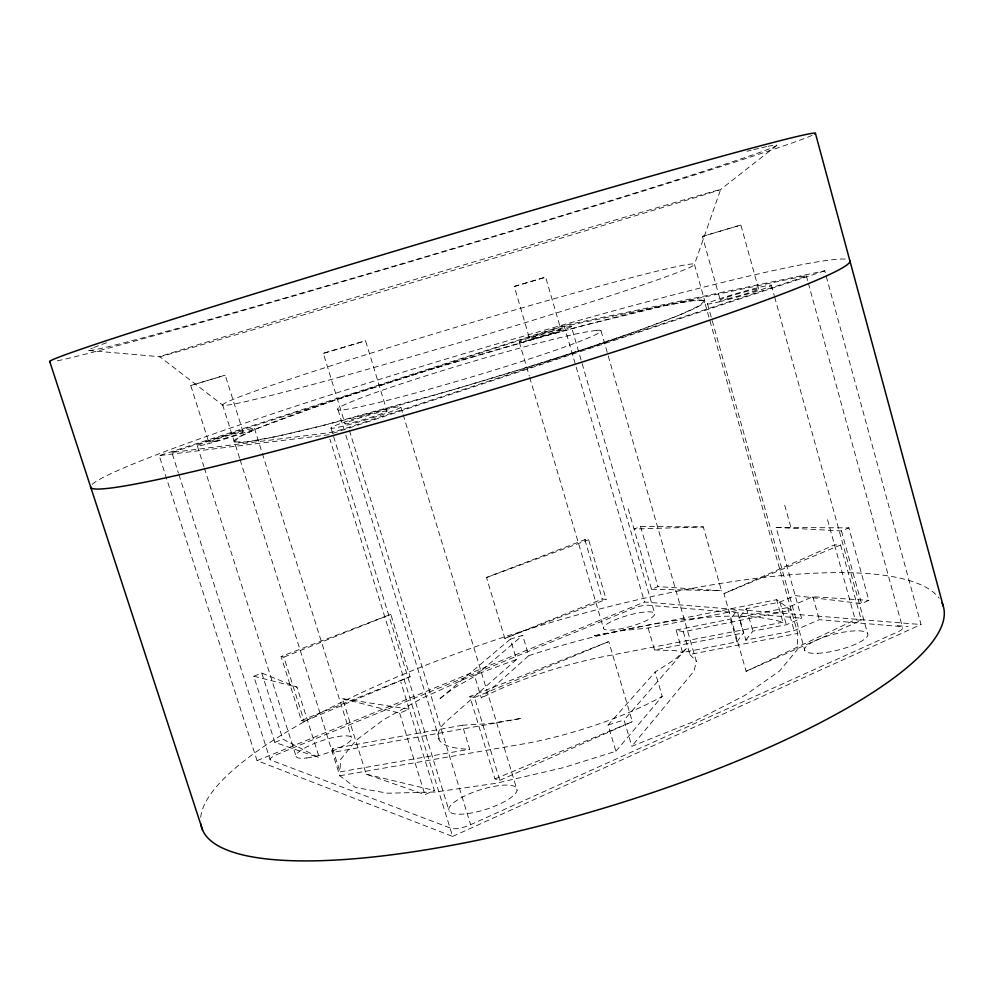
<?xml version="1.0" encoding="UTF-8"?>
<svg xmlns="http://www.w3.org/2000/svg" width="994" height="994" viewBox="0 0 994 994"><rect width="100%" height="100%" fill="white"/><g stroke="black" fill="none" stroke-linecap="round" stroke-linejoin="round"><path stroke-width="0.75" stroke-dasharray="4.97 3.73" d="M239.604 458.197L234.472 441.932L238.92 437.087L258.055 428.166L330.095 401.787L429.358 369.843L535.903 338.532L585.926 324.889L666.875 305.245L692.371 300.71L704.261 300.598L797.747 633.402L797.113 649.939L779.433 671.112L744.494 695.614L694.011 721.47L631.824 746.283L624.07 720.004L687.202 647.516L675.56 659.022L655.145 672.031L608.117 724.974L615.895 751.265L563.635 767.604L496.13 783.284L435.782 791.982L387.784 793.224L355.38 787.472L339.786 775.78L240.063 459.675M462.359 725.235L489.147 723.607L521.763 718.327L332.431 752.433L332.667 748.731L462.359 725.235L469.702 749.24L339.973 771.891L340.532 759.578L355.964 740.368L383.808 719.581L421.531 698.484L466.571 678.132L516.482 659.469L510.369 639.154L522.658 635.365L528.746 655.68L481.332 697.95L474.747 676.28L522.658 635.365M601.022 330.878L696.359 661.383L694.011 671.074L631.824 746.283M736.939 641.875L743.413 632.967L737.026 610.54L648.15 628.034L622.157 630.681L592.735 636.048L776.612 599.717L791.212 610.13L683.325 631.786L676.094 630.047L682.592 652.524L736.939 641.875L730.453 619.1L737.026 610.54M745.86 640.124L752.868 631.165L786.329 624.766L801.537 618.169L776.09 527.404L848.888 527.876L868.855 600.388L861.525 603.594L795.2 595.58L779.942 602.091L746.482 608.676L739.374 617.299L745.86 640.124L794.119 630.656L819.292 619.66L899.582 626.431A13.717 3.442 -13.8 0 1 897.967 631.786L470.622 824.685A15.32 4.485 -18 0 1 450.965 828.275L270.716 760.062A12.065 2.696 -18.8 0 1 277.661 754.21L633.476 608.34A10.797 2.236 -15.9 0 1 647.74 605.197L801.537 618.169M704.261 300.598L700.211 305.406L678.778 315.322L639.999 329.996L585.926 348.509L520.769 369.321L450.58 390.468L322.503 425.606L276.295 436.49L246.649 441.908L234.472 441.932M615.895 751.265L662.228 696.347L655.145 672.031M516.482 659.469L445.498 722.017A134.588 32.901 -16.6 0 0 469.702 749.24M510.369 639.154L438.652 699.701L453.5 688.27L474.747 676.28M776.538 145.584L720.625 189.531A292.671 1.106 -16.6 0 1 297.007 316.788A292.671 1.106 -16.6 0 1 302.884 313.035A292.671 1.106 -16.6 0 1 720.625 189.531L694.458 264.429L704.821 301.319A245.58 13.021 -16.6 0 1 352.373 417.902A245.58 13.021 -16.6 0 1 351.155 394.73A245.58 13.021 -16.6 0 1 704.821 301.319M171.838 452.456L560.156 327.274L803.674 276.121A14.04 0.758 -16 0 1 801.027 277.985L348.496 427.42A15.742 0.994 -16.9 0 1 328.803 432.788L171.838 452.456L178.448 473.132M758.571 288.906L740.878 225.029L702.423 236.435L720.252 300.138M702.423 236.435L740.878 225.029M243.058 431.818L225.228 375.16L190.761 385.548L208.79 442.367M190.761 385.548L225.228 375.16M746.109 671.31L855.238 619.784L861.363 620.281L840.564 544.998L834.513 544.874L723.943 593.592L746.109 671.31L861.363 620.281M452.63 836.439L921.053 624.53L824.747 270.828L564.058 325.46L159.202 455.612L257.073 760.634L452.63 836.439L329.909 439.236M499.771 780.352L632.333 721.669L608.775 641.565L469.851 696.508L494.962 778.911L499.771 780.352L474.536 697.502L469.851 696.508M342.545 698.683L399.663 713.133L409.23 709.194L342.545 698.683L366.214 774.177L424.91 794.616L434.366 790.491L400.781 681.884M739.374 617.299L787.633 607.57L812.893 596.735L868.855 600.388M304.239 721.395L410.062 676.653L390.828 614.317L281.078 656.525L301.368 720.526L304.239 721.395L283.874 657.121L281.078 656.525M474.536 697.502L608.775 641.565M723.943 593.592L840.564 544.998M494.962 778.911L632.333 721.669M776.09 527.404L841.471 530.933L848.888 527.876M257.073 760.634L644.485 602.016L921.053 624.53M387.014 411.181A22.03 1.354 -16.8 0 0 356.56 419.008A22.03 1.354 -16.8 0 0 354.336 422.115A22.03 1.354 -16.8 0 0 387.014 411.181L365.581 340.756L323.336 353.33L344.955 423.643M274.878 742.369L282.855 739.138L319.36 757.863L296.982 687.152L261.807 673.1L253.756 676.218L274.878 742.369L319.36 757.863M628.183 508.853L651.505 589.256L657.978 586.622L721.532 590.771L703.305 526.919L640.571 526.509L634.035 529.044L703.305 526.919M560.902 329.586A16.314 0.745 -16.5 0 0 537.642 335.773A16.314 0.745 -16.5 0 0 537.245 337.227A16.314 0.745 -16.5 0 0 560.902 329.586L545.644 277.152L514.271 286.458L529.628 338.78M301.368 720.526L410.062 676.653M504.84 638.396L602.302 599.059L606.141 599.382L588.647 539.754L584.857 539.68L486.501 577.514L504.84 638.396L606.141 599.382M283.874 657.121L390.828 614.317M323.336 353.33L365.581 340.756M514.271 286.458L545.644 277.152M486.501 577.514L588.647 539.754M824.747 270.828L328.542 434.8L159.202 455.612M608.117 724.974L624.07 720.004M528.746 655.68C575.34 640.235 623.188 628.879 671.633 621.076C708.523 616.876 746.593 611.894 782.949 622.219L776.612 599.717M676.094 630.047L730.453 619.1M683.325 631.786L689.886 654.474L797.747 633.402M782.949 622.219L599.071 657.506A134.588 32.901 -16.6 0 0 481.332 697.95M648.15 628.034L654.537 649.964L743.413 632.967M339.786 775.78L529.181 742.903A134.588 32.901 -16.6 0 0 662.228 696.347M651.505 589.256L721.532 590.771M654.537 649.964L675.51 650.635L682.592 652.524M897.371 625.636L908.056 626.531M88.478 350.509L159.736 356.697L222.892 405.254M366.214 774.177L434.366 790.491M253.756 676.218L296.982 687.152M689.886 654.474L696.359 661.383M178.92 474.598L270.095 759.54M197.309 445.896L203.894 466.596M204.366 468.075L296.1 756.471M261.807 673.1L282.855 739.138M332.667 748.731L339.973 771.891M222.619 404.794L234.087 441.15M254.427 428.315L261.857 451.984M262.329 453.463L351.454 737.486M399.663 713.133L424.91 794.616M338.084 409.975L343.999 429.197M345.813 435.111L439.982 741.064M331.027 428.252L449.276 811.365M349.403 430.39L470.622 824.685M400.893 407.205A36.716 2.261 -16.8 0 1 345.204 425.618A36.716 2.261 -16.8 0 1 351.752 419.592A36.716 2.261 -16.8 0 1 400.893 407.205L402.694 413.144M403.154 414.622L517.116 790.143A35.772 10.164 -17.7 0 1 464.645 813.949A35.772 10.164 -17.7 0 1 467.018 794.877A35.772 10.164 -17.7 0 1 517.116 790.143M584.857 539.68L602.302 599.059M519.228 341.849L529.255 375.943M529.69 377.434L603.408 628.034M640.571 526.509L657.978 586.622M571.351 326.517A27.186 1.242 -16.5 0 1 532.051 339.227A27.186 1.242 -16.5 0 1 532.436 336.867A27.186 1.242 -16.5 0 1 571.351 326.517L654.748 613.72A26.664 5.666 -16 0 1 617.15 629.426A26.664 5.666 -16 0 1 615.373 619.734A26.664 5.666 -16 0 1 654.748 613.72M564.058 325.46L575.737 365.606M576.172 367.097L644.485 602.016M746.482 608.676L752.868 631.165M707.517 303.878L804.842 650.548M787.633 607.57L794.119 630.656M779.942 602.091L786.329 624.766M812.893 596.735L819.292 619.66M784.726 505.238L791.224 528.473M841.471 530.933L861.525 603.594M771.369 285.154L774.264 295.616M774.674 297.107L867.501 633.315M827.555 519.738L855.238 619.784M806.308 275.748L807.948 281.737M808.346 283.228L902.515 627.413M92.131 484.389A396.159 21.309 -16.6 0 1 471.156 351.528A396.159 21.309 -16.6 0 1 848.553 259.707M812.098 135.37A399.538 7.318 -16.6 0 1 441.572 252.426A399.538 7.318 -16.6 0 1 55.763 361.12M768.039 146.28A359.232 6.548 -16.6 0 1 445.138 250.873A359.232 6.548 -16.6 0 1 92.442 348.099M93.759 347.552A359.232 6.548 -16.6 0 1 109.576 341.675M747.041 151.287A359.232 6.548 -16.6 0 1 751.216 150.243M753.812 149.597A359.232 6.548 -16.6 0 1 760.584 147.957M761.789 147.671A359.232 6.548 -16.6 0 1 766.933 146.516M200.701 817.341A386.977 96.517 -16.6 0 1 546.799 623.685A386.977 96.517 -16.6 0 1 939.218 598.226M596.288 330.343L583.329 332.418A137.644 7.256 -16.6 0 0 360.834 398.01A137.644 7.256 -16.6 0 0 446.815 384.231A137.644 7.256 -16.6 0 0 596.288 330.343M214.58 441.249A17.942 0.882 -17 0 0 242.76 432.154A17.942 0.882 -17 0 0 220.469 437.894A17.942 0.882 -17 0 0 214.58 441.249M727.235 298.921A20.017 1.081 -16.1 0 0 758.41 289.254A20.017 1.081 -16.1 0 0 732.653 295.429A20.017 1.081 -16.1 0 0 727.235 298.921M339.948 377.049A246.189 7.84 -16.6 0 0 694.458 264.429A246.189 7.84 -16.6 0 0 341.166 362.524A246.189 7.84 -16.6 0 0 339.948 377.049M306.748 757.975A29.273 6.647 -18.5 0 0 351.416 739.325A29.273 6.647 -18.5 0 0 313.321 743.91A29.273 6.647 -18.5 0 0 306.748 757.975M207.112 444.007A29.907 1.466 -17 0 0 253.967 428.861A29.907 1.466 -17 0 0 216.605 438.503A29.907 1.466 -17 0 0 207.112 444.007M817.714 653.282A32.591 8.176 -14.2 0 0 867.75 635.464A32.591 8.176 -14.2 0 0 823.318 637.44A32.591 8.176 -14.2 0 0 817.714 653.282M719.345 301.803A33.361 1.802 -16.1 0 0 771.17 285.713A33.361 1.802 -16.1 0 0 727.981 296.1A33.361 1.802 -16.1 0 0 719.345 301.803"/><path stroke-width="1.49" d="M49.7 361.418L202.614 830.139M815.428 133.37L943.318 606.352M849.882 260.788A396.159 21.309 -16.6 0 1 469.255 396.581A396.159 21.309 -16.6 0 1 90.678 486.29M50.073 361.816A399.538 7.318 -16.6 0 1 436.018 238.796A399.538 7.318 -16.6 0 1 814.583 134.128M941.939 602.724A386.977 96.517 -16.6 0 1 600.5 809.116A386.977 96.517 -16.6 0 1 200.825 823.927"/></g></svg>
